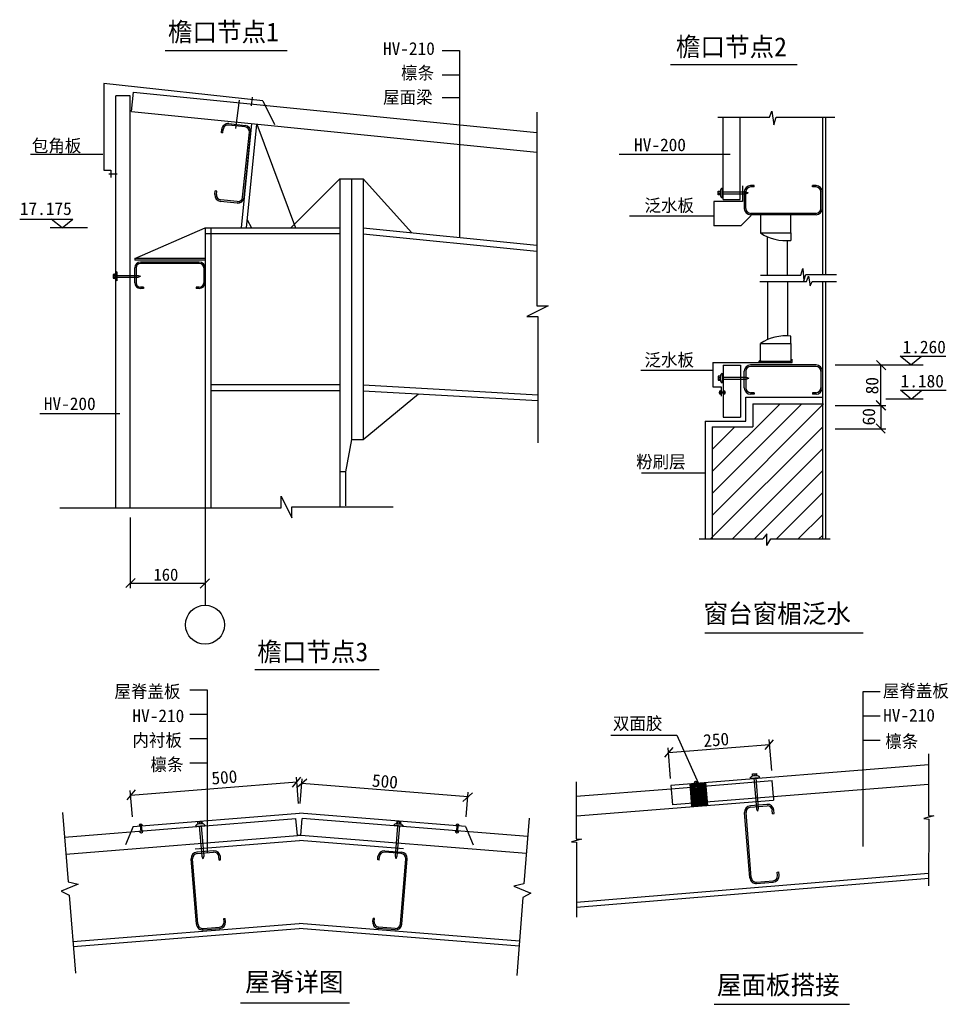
# Model space of a CAD drawing. Header units: metres. Extents: x 706 to 2758, y 1816 to 4866.
# Drawn here: x 757 to 2660, y 1816 to 3832 of the extents above; entities that cross this region are included whole.
import ezdxf

# ---------------------------------------------------------------- set-up
doc = ezdxf.new("R2010")
doc.units = ezdxf.units.M

# ---------------------------------------------------------------- blocks, each defined once
blk = doc.blocks.new('_ARCHTICK')
at = {"color": 6, "linetype": 'ByBlock'}
blk.add_lwpolyline([(-0.99, -0.99), (0.89, 0.89)], dxfattribs=at)

msp = doc.modelspace()

# ---------------------------------------------------------------- hatches: boundary and pattern name
h = msp.add_hatch()
h.set_pattern_fill('ANSI31', scale=0.05)
h.paths.add_polyline_path([(2269.84, 3130.23), (2274.59, 3130.23), (2274.59, 3131.84), (2274.59, 3135.17)])
h = msp.add_hatch()
h.set_pattern_fill('DOTS', scale=100)
h.paths.add_polyline_path([(2161.13, 3009.88), (2161.13, 2768.73), (2172.53, 2768.73), (2175.88, 2772.07), (2175.88, 2997.92), (2258.94, 2997.92), (2258.94, 3045.67), (2401.56, 3045.67), (2401.56, 3058.94), (2244.89, 3058.94), (2244.89, 3009.88)])
h = msp.add_hatch()
h.set_pattern_fill('ANSI31', scale=0.5)
h.paths.add_polyline_path([(2139.35, 2260.45), (2141.83, 2260.65), (2141.79, 2261.15), (2130.46, 2260.24), (2133.11, 2227.15), (2165.42, 2229.73), (2162.78, 2262.83), (2143.78, 2261.31), (2143.82, 2260.81), (2146.3, 2261.01, -0.85)])
h.paths.add_polyline_path([(2165.97, 2222.95), (2165.42, 2229.73), (2133.11, 2227.15), (2133.65, 2220.37)])
h.paths.add_polyline_path([(2162.78, 2262.83), (2162.23, 2269.61), (2143.24, 2268.09), (2143.78, 2261.31)])
h.paths.add_polyline_path([(2141.24, 2267.93), (2129.92, 2267.02), (2130.46, 2260.24), (2141.79, 2261.15)])

# ---------------------------------------------------------------- linework, layer by layer
for p, q in [((1055.41, 3769.13), (1305.2, 3769.13)), ((1622.35, 3768.96), (1657.8, 3768.96)), ((1657.8, 3768.96), (1657.8, 3386.18)), ((2090.55, 3740.08), (2350.24, 3740.08)), ((1622.35, 3719.09), (1657.8, 3719.09)), ((929.74, 3701.47), (929.74, 3523.9)), ((1255.45, 3666.12), (929.74, 3701.47)), ((983.71, 3676.47), (953.71, 3676.47)), ((953.71, 2832.61), (953.71, 3676.47)), ((983.71, 2832.61), (983.71, 3676.47)), ((986.43, 3644.02), (990.41, 3683.82)), ((990.41, 3683.82), (1816.49, 3601.21)), ((1233.32, 3673.75), (1231.38, 3655.39)), ((1622.35, 3672.96), (1657.8, 3672.96)), ((1206.38, 3667.05), (1198.99, 3609.04)), ((1255.45, 3666.12), (1279.01, 3617.4)), ((986.43, 3644.02), (1816.49, 3561.01)), ((1816.49, 3642.53), (1816.49, 3245.94)), ((2187.34, 3632.42), (2293.22, 3632.42)), ((2198.41, 3463.92), (2198.41, 3632.42)), ((2232.79, 3463.92), (2232.79, 3632.42)), ((2293.22, 3632.42), (2298.16, 3644.72)), ((2298.16, 3644.72), (2301.93, 3616.73)), ((2301.93, 3616.73), (2306.75, 3632.42)), ((2306.75, 3632.42), (2427.33, 3632.42)), ((2401.56, 3632.42), (2401.56, 3308.99)), ((2407.85, 3632.42), (2407.85, 3308.99)), ((1218.71, 3612.7), (1184.89, 3616.22)), ((1185.2, 3619.21), (1219.02, 3615.69)), ((1211.49, 3405.89), (1232.84, 3619.38)), ((1221.54, 3405.89), (1242.79, 3618.38)), ((1242.79, 3618.38), (1322.04, 3405.89)), ((1170.2, 3600.66), (1170.93, 3607.62)), ((1173.19, 3600.35), (1170.2, 3600.66)), ((1173.19, 3600.35), (1173.91, 3607.31)), ((1213.75, 3468.44), (1227.62, 3601.72)), ((1216.73, 3468.13), (1230.61, 3601.41)), ((927.62, 3556.21), (779.18, 3556.21)), ((1984.98, 3556.85), (2212.79, 3556.85)), ((929.74, 3523.9), (943.45, 3523.9)), ((956.86, 3515.54), (939.39, 3515.54)), ((943.45, 3523.9), (943.45, 3509.08)), ((1412.72, 3505.89), (1312.72, 3405.89)), ((1412.72, 3505.89), (1460.72, 3505.89)), ((1412.72, 3505.89), (1412.72, 2834.87)), ((1436.72, 3505.89), (1436.72, 2972.24)), ((1460.72, 3505.89), (1560.72, 3395.89)), ((1460.72, 3505.89), (1460.72, 2972.24)), ((2237.6, 3491.68), (2237.6, 3459.99)), ((2261.56, 3492.46), (2254.56, 3492.46)), ((2261.56, 3489.46), (2254.56, 3489.46)), ((2261.56, 3489.46), (2261.56, 3492.46)), ((2388.56, 3492.46), (2381.56, 3492.46)), ((2381.56, 3489.46), (2381.56, 3492.46)), ((2388.56, 3489.46), (2381.56, 3489.46)), ((1157.06, 3474.34), (1157.78, 3481.3)), ((1160.77, 3480.99), (1157.78, 3481.3)), ((1160.04, 3474.03), (1160.77, 3480.99)), ((2187.94, 3473.24), (2187.94, 3481.25)), ((2187.94, 3481.25), (2192.79, 3481.25)), ((2187.94, 3479.3), (2192.79, 3479.3)), ((2187.94, 3475.87), (2192.79, 3475.87)), ((2192.79, 3473.24), (2187.94, 3473.24)), ((2192.79, 3481.25), (2192.79, 3473.24)), ((2196.6, 3467.17), (2196.6, 3487.32)), ((2196.6, 3479.25), (2244.53, 3479.25)), ((2196.6, 3475.25), (2244.53, 3475.25)), ((2241.56, 3479.46), (2241.56, 3445.46)), ((2244.53, 3479.25), (2249.8, 3477.25)), ((2244.53, 3475.25), (2249.8, 3477.25)), ((2244.56, 3445.46), (2244.56, 3479.46)), ((2398.56, 3445.46), (2398.56, 3479.46)), ((2401.56, 3445.46), (2401.56, 3479.46)), ((1202.46, 3456.55), (1168.64, 3460.06)), ((1202.77, 3459.53), (1168.95, 3463.05)), ((2237.6, 3459.99), (2179.2, 3459.99)), ((2179.2, 3459.99), (2179.2, 3409.99)), ((2198.41, 3463.92), (2232.79, 3463.92)), ((2006.15, 3430.27), (2179.2, 3430.27)), ((2234.2, 3409.99), (2255.41, 3431.2)), ((2388.56, 3435.46), (2254.56, 3435.46)), ((2388.56, 3432.46), (2254.56, 3432.46)), ((757.04, 3423.56), (866.03, 3423.56)), ((844.02, 3405.68), (821.85, 3423.56)), ((844.02, 3405.68), (866.03, 3423.56)), ((1223.13, 3421.87), (1231.71, 3405.89)), ((2234.2, 3409.99), (2179.2, 3409.99)), ((895.65, 3405.89), (819.23, 3405.89)), ((992.72, 3342.89), (1136.72, 3405.89)), ((1136.72, 3405.89), (1136.72, 2832.61)), ((1136.72, 3405.89), (1412.72, 3405.89)), ((1136.72, 3393.89), (1412.72, 3393.89)), ((1136.72, 3392.5), (1136.72, 2632.82)), ((1148.72, 3405.89), (1148.72, 2832.61)), ((1460.72, 3405.89), (1816.49, 3370.31)), ((1460.72, 3393.83), (1816.49, 3358.25)), ((2336.87, 3395.33), (2336.87, 3380.15)), ((2289.11, 3308.8), (2289.11, 3387.45)), ((2330.29, 3308.8), (2330.29, 3379.74)), ((992.72, 3342.89), (992.72, 3339.29)), ((1136.72, 3342.89), (992.72, 3342.89)), ((1136.72, 3339.29), (992.72, 3339.29)), ((1125.02, 3335.69), (1004.42, 3335.69)), ((1125.02, 3332.99), (1004.42, 3332.99)), ((952.68, 3310.26), (948.31, 3310.26)), ((948.31, 3310.26), (948.31, 3303.05)), ((948.31, 3307.89), (952.68, 3307.89)), ((952.68, 3303.05), (952.68, 3310.26)), ((956.11, 3315.72), (956.11, 3297.59)), ((956.11, 3308.45), (999.52, 3308.45)), ((992.72, 3293.39), (992.72, 3323.99)), ((995.42, 3323.99), (995.42, 3293.39)), ((999.52, 3308.45), (1004.27, 3306.65)), ((1134.02, 3323.99), (1134.02, 3293.39)), ((1136.72, 3323.99), (1136.72, 3293.39)), ((2274.59, 3308.8), (2357.23, 3308.8)), ((2357.23, 3308.8), (2361.24, 3322.21)), ((2361.24, 3322.21), (2363.77, 3297.26)), ((2363.77, 3297.26), (2367.56, 3310.06)), ((2367.56, 3310.06), (2430.47, 3310.06)), ((948.31, 3304.81), (952.68, 3304.81)), ((948.31, 3303.05), (952.68, 3303.05)), ((956.11, 3304.85), (999.52, 3304.85)), ((999.52, 3304.85), (1004.27, 3306.65)), ((2273.23, 3295.78), (2368.74, 3295.78)), ((2289.11, 3295.78), (2289.11, 3176.84)), ((2330.29, 3295.78), (2330.29, 3184.55)), ((2368.74, 3295.78), (2373.23, 3306.83)), ((2373.23, 3306.83), (2376.5, 3287.23)), ((2376.5, 3287.23), (2380.59, 3295.78)), ((2380.59, 3295.78), (2430.82, 3295.78)), ((2401.56, 3295.78), (2401.56, 2768.73)), ((2407.85, 3295.78), (2407.85, 2768.73)), ((1010.72, 3284.39), (1004.42, 3284.39)), ((1010.72, 3281.69), (1004.42, 3281.69)), ((1010.72, 3284.39), (1010.72, 3281.69)), ((1118.72, 3284.39), (1118.72, 3281.69)), ((1125.02, 3284.39), (1118.72, 3284.39)), ((1125.02, 3281.69), (1118.72, 3281.69)), ((1839.98, 3245.94), (1795.74, 3224.39)), ((1816.49, 3245.94), (1839.98, 3245.94)), ((1795.74, 3224.39), (1818.46, 3224.39)), ((1818.46, 3224.39), (1818.46, 2965.7)), ((2336.87, 3168.96), (2336.87, 3184.14)), ((2177.08, 3130.23), (2177.08, 3080.23)), ((2177.08, 3130.23), (2339.92, 3130.23)), ((2274.59, 3135.17), (2269.84, 3130.23)), ((2274.59, 3131.84), (2274.59, 3130.23)), ((2339.92, 3130.23), (2339.92, 3136.65)), ((2560.76, 3142.89), (2654.57, 3142.89)), ((2582.93, 3125.01), (2560.76, 3142.89)), ((2582.93, 3125.01), (2604.95, 3142.89)), ((2029.54, 3114.39), (2177.08, 3114.39)), ((2196.54, 3108.13), (2196.54, 3087.98)), ((2198.41, 3124.85), (2233.83, 3124.85)), ((2198.41, 3124.85), (2198.41, 3017.82)), ((2233.83, 3124.85), (2233.83, 3017.82)), ((2241.56, 3078.13), (2241.56, 3112.13)), ((2244.56, 3112.13), (2244.56, 3078.13)), ((2388.56, 3125.13), (2254.56, 3125.13)), ((2388.56, 3122.13), (2254.56, 3122.13)), ((2398.56, 3112.13), (2398.56, 3078.13)), ((2401.56, 3112.13), (2401.56, 3078.13)), ((2427.85, 3125.13), (2531.38, 3125.13)), ((2521.38, 3042.04), (2521.38, 3125.13)), ((2531.38, 3125.13), (2607.8, 3125.13)), ((2187.87, 3102.06), (2187.87, 3094.05)), ((2192.72, 3102.06), (2187.87, 3102.06)), ((2187.87, 3099.43), (2192.72, 3099.43)), ((2187.87, 3096.01), (2192.72, 3096.01)), ((2187.87, 3094.05), (2192.72, 3094.05)), ((2192.72, 3094.05), (2192.72, 3102.06)), ((2196.54, 3100.06), (2245.56, 3100.06)), ((2196.54, 3096.06), (2245.56, 3096.06)), ((2245.56, 3100.06), (2250.84, 3098.06)), ((2245.56, 3096.06), (2250.84, 3098.06)), ((1412.72, 3084.24), (1148.72, 3084.24)), ((1412.72, 3072.24), (1148.72, 3072.24)), ((1460.72, 3072.24), (1818.46, 3052.02)), ((1460.72, 2972.24), (1573.99, 3065.84)), ((1461.4, 3084.22), (1818.46, 3064.04)), ((2177.08, 3080.23), (2193.92, 3080.23)), ((2192.88, 3072.28), (2192.88, 3065.3)), ((2192.88, 3069.79), (2199.79, 3069.79)), ((2192.88, 3067.79), (2199.79, 3067.79)), ((2193.92, 3080.23), (2193.92, 3061.04)), ((2199.79, 3072.28), (2199.79, 3065.3)), ((2261.56, 3068.13), (2254.56, 3068.13)), ((2261.56, 3068.13), (2261.56, 3065.13)), ((2388.56, 3068.13), (2381.56, 3068.13)), ((2381.56, 3068.13), (2381.56, 3065.13)), ((2561.4, 3073.03), (2655.21, 3073.03)), ((2583.57, 3055.15), (2561.4, 3073.03)), ((2583.57, 3055.15), (2605.59, 3073.03)), ((2175.88, 2906.78), (2314.78, 3045.67)), ((2175.88, 2861.87), (2359.68, 3045.67)), ((2175.88, 2816.97), (2404.15, 3045.24)), ((2244.89, 3009.88), (2244.89, 3058.94)), ((2244.89, 3058.94), (2401.56, 3058.94)), ((2261.56, 3065.13), (2254.56, 3065.13)), ((2258.94, 3045.67), (2258.94, 2997.92)), ((2258.94, 3045.67), (2404.15, 3045.67)), ((2388.56, 3065.13), (2381.56, 3065.13)), ((2531.38, 3055.3), (2607.8, 3055.3)), ((798.45, 3025.69), (962.48, 3025.69)), ((2427.85, 3042.04), (2531.38, 3042.04)), ((2472.16, 3042.04), (2531.38, 3042.04)), ((2521.38, 3042.04), (2521.38, 2994.29)), ((2161.13, 3009.88), (2244.89, 3009.88)), ((2161.13, 3009.88), (2161.13, 2768.73)), ((2198.41, 3017.82), (2233.83, 3017.82)), ((2172.53, 2768.73), (2401.56, 2997.75)), ((2175.88, 2997.92), (2258.94, 2997.92)), ((2175.88, 2951.68), (2222.13, 2997.92)), ((2175.88, 2997.92), (2175.88, 2768.73)), ((2427.85, 2994.29), (2531.38, 2994.29)), ((1436.72, 2972.24), (1424.72, 2905.9)), ((1436.72, 2972.24), (1460.72, 2972.24)), ((2217.43, 2768.73), (2401.56, 2952.85)), ((1424.72, 2905.9), (1412.72, 2905.9)), ((1424.72, 2905.9), (1424.72, 2836.25)), ((2262.34, 2768.73), (2401.56, 2907.95)), ((2031.03, 2903.81), (2161.22, 2903.81)), ((1293.06, 2832.61), (1293.06, 2856.1)), ((1293.06, 2856.1), (1314.61, 2811.86)), ((2307.24, 2768.73), (2401.56, 2863.05)), ((839.39, 2832.61), (1293.06, 2832.61)), ((1314.61, 2811.86), (1314.61, 2834.58)), ((1314.61, 2834.58), (1522.28, 2834.58)), ((983.71, 2812.61), (983.71, 2667.76)), ((1136.72, 2812.61), (1136.72, 2667.76)), ((2352.14, 2768.73), (2401.56, 2818.15)), ((2149.17, 2768.73), (2279.74, 2768.73)), ((2287.86, 2779.17), (2279.74, 2768.73)), ((2287.86, 2755.23), (2287.86, 2779.17)), ((2287.86, 2755.23), (2295.72, 2768.73)), ((2295.72, 2768.73), (2417.8, 2768.73)), ((2394.45, 2768.73), (2401.56, 2775.83)), ((983.71, 2677.76), (1136.72, 2677.76)), ((2160.92, 2576.52), (2485.27, 2576.52)), ((1238.61, 2500.9), (1493.51, 2500.9)), ((1105.74, 2459.8), (1140.88, 2459.8)), ((1140.88, 2459.8), (1140.88, 2126.03)), ((2519.95, 2455.37), (2484.71, 2455.37)), ((2484.71, 2455.37), (2484.71, 2138.46)), ((1105.74, 2409.94), (1140.88, 2409.94)), ((2519.95, 2405.5), (2484.71, 2405.5)), ((1105.74, 2360.08), (1140.88, 2360.08)), ((1968.17, 2366.96), (2103.7, 2366.96)), ((2103.7, 2366.96), (2150.34, 2261.83)), ((2090.41, 2278.05), (2085.36, 2341.12)), ((2086.16, 2331.15), (2293.52, 2347.74)), ((2297.77, 2294.64), (2292.72, 2357.71)), ((2519.95, 2355.64), (2484.71, 2355.64)), ((2619.08, 2328.7), (2619.08, 2201.98)), ((1105.74, 2310.21), (1140.88, 2310.21)), ((2618.68, 2306.12), (2091.07, 2263.91)), ((1328.44, 2226.77), (1324.1, 2280.99)), ((2253.17, 2278.65), (2273.26, 2280.26)), ((2258.53, 2287.78), (2266.52, 2288.42)), ((2258.92, 2282.94), (2258.53, 2287.78)), ((2266.91, 2283.58), (2258.92, 2282.94)), ((2261.16, 2287.99), (2261.55, 2283.15)), ((2261.22, 2279.3), (2266.28, 2216.04)), ((2264.57, 2288.26), (2264.96, 2283.42)), ((2265.21, 2279.62), (2270.27, 2216.36)), ((2266.52, 2288.42), (2266.91, 2283.58)), ((984.45, 2243.79), (1324.9, 2271.03)), ((1331.63, 2226.77), (1335.68, 2277.43)), ((1675.33, 2240.22), (1334.88, 2267.46)), ((1897.33, 2270.96), (1897.33, 2154.35)), ((2091.07, 2263.91), (2094.26, 2224.04)), ((2091.61, 2257.13), (2298.46, 2273.68)), ((2618.96, 2266.02), (2094.26, 2224.04)), ((2129.92, 2267.02), (2133.65, 2220.37)), ((2145.66, 2269.01), (2138.71, 2268.46)), ((2146.3, 2261.01), (2139.35, 2260.45)), ((2141.19, 2268.65), (2141.83, 2260.65)), ((2143.18, 2268.81), (2143.82, 2260.81)), ((2162.23, 2269.61), (2165.97, 2222.95)), ((2301.1, 2240.59), (2298.46, 2273.68)), ((987.99, 2199.53), (983.65, 2253.76)), ((1672.07, 2199.53), (1676.13, 2250.19)), ((1897.33, 2241.59), (2091.61, 2257.13)), ((2301.1, 2240.59), (2301.65, 2233.81)), ((1897.56, 2201.48), (2301.65, 2233.81)), ((2288.02, 2225.05), (2254.13, 2222.34)), ((2254.37, 2219.35), (2288.26, 2222.06)), ((844.97, 2208.47), (856.34, 2066.35)), ((989.59, 2179.59), (1330.03, 2206.83)), ((1670.48, 2179.59), (1330.03, 2206.83)), ((2252.89, 2074.77), (2242.21, 2208.35)), ((2255.88, 2075.01), (2245.2, 2208.58)), ((2266.28, 2216.04), (2268.7, 2210.94)), ((2270.27, 2216.36), (2268.7, 2210.94)), ((2299.58, 2205.91), (2299.02, 2212.89)), ((2299.58, 2205.91), (2302.57, 2206.15)), ((2302.57, 2206.15), (2302.02, 2213.13)), ((2629.69, 2201.51), (2609.42, 2195.86)), ((2619.08, 2201.98), (2629.69, 2201.51)), ((849, 2158.02), (1323.1, 2195.95)), ((989.59, 2179.59), (974.11, 2142.06)), ((1008.67, 2182.05), (1001.71, 2181.49)), ((1004.19, 2181.69), (1005.16, 2169.66)), ((1006.19, 2181.85), (1007.15, 2169.82)), ((1117, 2180.31), (1137.09, 2181.92)), ((1122.36, 2189.43), (1130.35, 2190.07)), ((1122.75, 2184.6), (1122.36, 2189.43)), ((1130.73, 2185.23), (1122.75, 2184.6)), ((1124.99, 2189.64), (1125.38, 2184.81)), ((1125.05, 2180.95), (1130.03, 2118.71)), ((1128.4, 2189.92), (1128.79, 2185.08)), ((1129.04, 2181.27), (1134.02, 2119.03)), ((1130.35, 2190.07), (1130.73, 2185.23)), ((1325.89, 2161.06), (1323.1, 2195.95)), ((1333.21, 2161.07), (1336, 2195.96)), ((1797.99, 2159), (1336, 2195.96)), ((1543.04, 2180.31), (1522.95, 2181.92)), ((1531, 2181.27), (1526.02, 2119.03)), ((1529.69, 2190.07), (1529.31, 2185.23)), ((1529.31, 2185.23), (1537.29, 2184.6)), ((1537.68, 2189.43), (1529.69, 2190.07)), ((1534.99, 2180.95), (1530.01, 2118.71)), ((1531.64, 2189.92), (1531.26, 2185.08)), ((1535.05, 2189.64), (1534.67, 2184.81)), ((1537.29, 2184.6), (1537.68, 2189.43)), ((1650.43, 2182.06), (1657.38, 2181.5)), ((1652.91, 2181.86), (1651.95, 2169.83)), ((1654.9, 2181.7), (1653.94, 2169.67)), ((1670.48, 2179.59), (1685.96, 2142.06)), ((1801.03, 2196.9), (1790.24, 2062.1)), ((2609.42, 2195.86), (2619.55, 2194.91)), ((2619.55, 2194.91), (2619.08, 2058.48)), ((851.79, 2123.13), (1325.89, 2161.06)), ((1009.63, 2170.01), (1002.68, 2169.46)), ((1333.21, 2161.07), (1325.89, 2161.06)), ((1795.2, 2124.11), (1333.21, 2161.07)), ((1649.47, 2170.02), (1656.42, 2169.47)), ((1116.88, 2133.89), (1330.03, 2150.94)), ((1543.18, 2133.89), (1330.03, 2150.94)), ((1907.94, 2153.88), (1887.66, 2148.22)), ((1887.66, 2148.22), (1897.8, 2147.28)), ((1897.33, 2154.35), (1907.94, 2153.88)), ((1897.8, 2147.28), (1897.8, 1993.89)), ((1154.17, 2130.1), (1120.28, 2127.39)), ((1120.52, 2124.4), (1154.41, 2127.11)), ((1130.03, 2118.71), (1132.45, 2113.62)), ((1134.02, 2119.03), (1132.45, 2113.62)), ((1165.73, 2110.97), (1165.18, 2117.94)), ((1168.72, 2111.2), (1168.17, 2118.18)), ((1490.52, 2111.2), (1491.08, 2118.18)), ((1493.51, 2110.97), (1494.07, 2117.94)), ((1538.73, 2124.4), (1504.83, 2127.11)), ((1505.07, 2130.1), (1538.96, 2127.39)), ((1526.02, 2119.03), (1527.6, 2113.62)), ((1530.01, 2118.71), (1527.6, 2113.62)), ((1119.04, 1979.82), (1108.36, 2113.4)), ((1122.03, 1980.06), (1111.35, 2113.64)), ((1165.73, 2110.97), (1168.72, 2111.2)), ((1493.51, 2110.97), (1490.52, 2111.2)), ((1537.21, 1980.06), (1547.9, 2113.64)), ((1540.2, 1979.82), (1550.89, 2113.4)), ((1897.8, 2024.41), (2619.08, 2083.94)), ((2309.15, 2086.3), (2312.14, 2086.53)), ((2309.71, 2079.32), (2309.15, 2086.3)), ((2312.7, 2079.56), (2312.14, 2086.53)), ((876.92, 2061.51), (842, 2047.56)), ((856.34, 2066.35), (876.92, 2061.51)), ((1790.24, 2062.1), (1769.66, 2057.25)), ((1769.66, 2057.25), (1804.57, 2043.3)), ((1897.8, 2014.38), (2619.9, 2073.97)), ((2266.65, 2065.84), (2300.54, 2068.55)), ((2266.89, 2062.85), (2300.78, 2065.56)), ((842, 2047.56), (858.54, 2038.77)), ((858.54, 2038.77), (871.32, 1879.09)), ((1804.57, 2043.3), (1788.03, 2034.51)), ((1788.03, 2034.51), (1775.26, 1874.83)), ((866.13, 1943.9), (1329.62, 1980.98)), ((1175.3, 1991.35), (1178.29, 1991.59)), ((1175.86, 1984.37), (1175.3, 1991.35)), ((1178.85, 1984.61), (1178.29, 1991.59)), ((1780.86, 1944.88), (1329.62, 1980.98)), ((1480.39, 1984.61), (1480.95, 1991.59)), ((1483.94, 1991.35), (1480.95, 1991.59)), ((1483.38, 1984.37), (1483.94, 1991.35)), ((866.93, 1933.93), (1329.62, 1970.95)), ((1132.8, 1970.89), (1166.69, 1973.6)), ((1133.04, 1967.9), (1166.93, 1970.61)), ((1780.07, 1934.91), (1329.62, 1970.95)), ((1526.21, 1967.9), (1492.31, 1970.61)), ((1526.44, 1970.89), (1492.55, 1973.6)), ((1209.24, 1818.22), (1432.43, 1818.22)), ((2179.92, 1815.52), (2456.86, 1815.52))]:
    msp.add_line(p, q)
for points in [[(2274.59, 3432.46), (2274.59, 3395.33), (2336.87, 3395.33), (2336.87, 3432.46)], [(2274.59, 3131.84), (2274.59, 3168.96), (2336.87, 3168.96), (2336.87, 3131.84)]]:
    msp.add_lwpolyline(points, close=True)
msp.add_circle((1136.72, 2592.82), 40)
for centre, radius, start, end in [((1183.86, 3606.28), 13, 84.06, 174.06), ((1183.86, 3606.28), 10, 84.06, 174.06), ((1217.68, 3602.76), 10, 354.06, 84.06), ((1217.68, 3602.76), 13, 354.06, 84.06), ((2254.56, 3479.46), 13, 90, 180), ((2254.56, 3479.46), 10, 90, 180), ((2388.56, 3479.46), 13, 0, 90), ((2388.56, 3479.46), 10, 0, 90), ((1169.99, 3473), 13, 174.06, 264.06), ((1169.99, 3473), 10, 174.06, 264.06), ((2199.45, 3481.3), 6.66, 115.31, 180.4), ((2199.45, 3473.19), 6.66, 179.6, 244.69), ((1203.8, 3469.48), 13, 264.06, 354.06), ((1203.8, 3469.48), 10, 264.06, 354.06), ((2254.56, 3445.46), 13, 180, 270), ((2254.56, 3445.46), 10, 180, 270), ((2388.56, 3445.46), 10, 270, 0), ((2388.56, 3445.46), 13, 270, 0), ((2326.81, 3474.23), 94.61, 236.5, 276.1), ((1004.42, 3323.99), 11.7, 90, 180), ((1004.42, 3323.99), 9, 90, 180), ((1125.02, 3323.99), 11.7, 0, 90), ((1125.02, 3323.99), 9, 0, 90), ((958.67, 3310.3), 6, 115.31, 180.4), ((958.67, 3303.01), 6, 179.6, 244.69), ((1004.42, 3293.39), 11.7, 180, 270), ((1004.42, 3293.39), 9, 180, 270), ((1125.02, 3293.39), 11.7, 270, 0), ((1125.02, 3293.39), 9, 270, 0), ((2326.81, 3090.07), 94.61, 83.9, 123.5), ((2199.39, 3102.11), 6.66, 115.31, 180.4), ((2254.56, 3112.13), 13, 90, 180), ((2254.56, 3112.13), 10, 90, 180), ((2388.56, 3112.13), 13, 0, 90), ((2388.56, 3112.13), 10, 0, 90), ((2199.39, 3094.01), 6.66, 179.6, 244.69), ((2193.44, 3068.79), 3.53, 99.11, 260.89), ((2199.23, 3068.79), 3.53, 279.11, 80.89), ((2254.56, 3078.13), 13, 180, 270), ((2254.56, 3078.13), 10, 180, 270), ((2388.56, 3078.13), 13, 270, 0), ((2388.56, 3078.13), 10, 270, 0), ((2259.4, 2276.29), 6.66, 94.18, 159.27), ((2267.48, 2276.94), 6.66, 29.88, 94.97), ((2142.23, 2268.18), 3.53, 13.68, 175.46), ((2142.78, 2261.29), 3.53, 193.68, 355.46), ((2255.16, 2209.38), 13, 94.57, 184.57), ((2255.16, 2209.38), 10, 94.57, 184.57), ((2289.06, 2212.09), 13, 4.57, 94.57), ((2289.06, 2212.09), 10, 4.57, 94.57), ((1005.24, 2181.21), 3.53, 13.68, 175.46), ((1123.23, 2177.95), 6.66, 94.18, 159.27), ((1131.31, 2178.6), 6.66, 29.88, 94.97), ((1528.73, 2178.6), 6.66, 85.03, 150.12), ((1536.81, 2177.95), 6.66, 20.73, 85.82), ((1653.86, 2181.22), 3.53, 4.54, 166.32), ((1006.11, 2170.29), 3.53, 193.68, 355.46), ((1652.99, 2170.3), 3.53, 184.54, 346.32), ((1121.32, 2114.43), 13, 94.57, 184.57), ((1121.32, 2114.43), 10, 94.57, 184.57), ((1155.21, 2117.15), 13, 4.57, 94.57), ((1155.21, 2117.15), 10, 4.57, 94.57), ((1504.04, 2117.15), 13, 85.43, 175.43), ((1504.04, 2117.15), 10, 85.43, 175.43), ((1537.93, 2114.43), 10, 355.43, 85.43), ((1537.93, 2114.43), 13, 355.43, 85.43), ((2299.74, 2078.52), 10, 274.57, 4.57), ((2299.74, 2078.52), 13, 274.57, 4.57), ((2265.85, 2075.81), 13, 184.57, 274.57), ((2265.85, 2075.81), 10, 184.57, 274.57), ((1132, 1980.86), 13, 184.57, 274.57), ((1132, 1980.86), 10, 184.57, 274.57), ((1165.89, 1983.57), 10, 274.57, 4.57), ((1165.89, 1983.57), 13, 274.57, 4.57), ((1493.35, 1983.57), 13, 175.43, 265.43), ((1493.35, 1983.57), 10, 175.43, 265.43), ((1527.24, 1980.86), 13, 265.43, 355.43), ((1527.24, 1980.86), 10, 265.43, 355.43)]:
    msp.add_arc(centre, radius, start, end)

# ---------------------------------------------------------------- block references
at = {"xscale": 10, "yscale": 10, "zscale": 10}
for p, rotation in [((2521.38, 3125.13), 90), ((2521.38, 3042.04), 270), ((2521.38, 3042.04), 90), ((2521.38, 2994.29), 270), ((983.71, 2677.76), 180), ((2086.16, 2331.15), 184.57), ((2293.52, 2347.74), 4.57), ((1324.9, 2271.03), 4.57), ((1334.88, 2267.46), 175.43), ((984.45, 2243.79), 184.57), ((1675.33, 2240.22), 355.43)]:
    msp.add_blockref('_ARCHTICK', p, dxfattribs=dict(at, rotation=rotation))
msp.add_blockref('_ARCHTICK', (1136.72, 2677.76), dxfattribs=at)

# ---------------------------------------------------------------- texts
for s, height, p in [('檐口节点1', 38.7, (1060.61, 3787.56)), ('檐口节点2', 38.7, (2101.42, 3757.39)), ('HV-210', 26, (1501.48, 3760.02)), ('檩条', 26, (1538.45, 3710.16)), ('屋面梁', 26, (1501.48, 3660.29)), ('包角板', 26, (781.93, 3561.01)), ('HV-200', 26, (2015.89, 3562.8)), ('泛水板', 26, (2037.07, 3438.78)), ('17.175', 26, (757.49, 3432.12)), ('1.260', 26, (2566.02, 3148.87)), ('泛水板', 26, (2037.07, 3122.33)), ('1.180', 26, (2561.98, 3079.04)), ('HV-200', 26, (806.59, 3032.58)), ('粉刷层', 26, (2019.98, 2913.79)), ('160', 25, (1031.03, 2683.05)), ('窗台窗楣泛水', 38.7, (2158.11, 2596.43)), ('檐口节点3', 38.7, (1243.67, 2518.16)), ('屋脊盖板', 26, (951.09, 2443.28)), ('屋脊盖板', 26, (2525.48, 2444.47)), ('HV-210', 26, (2526.07, 2394.61)), ('HV-210', 26, (988.07, 2393.41)), ('双面胶', 26, (1972.36, 2377.85)), ('内衬板', 26, (988.07, 2343.55)), ('檩条', 26, (2530.55, 2341.16)), ('檩条', 26, (1025.05, 2293.69)), ('屋脊详图', 38.7, (1219.16, 1841.81)), ('屋面板搭接', 38.7, (2185.49, 1835.81))]:
    msp.add_text(s, height=height).set_placement(p)
for s, rotation, p in [('80', 90, (2516.24, 3064.87)), ('60', 90, (2509.62, 3001.21)), ('250', 4.57, (2158.51, 2342.36)), ('500', 4.57, (1150.91, 2265.48)), ('500', 355.43, (1477.88, 2261.4))]:
    msp.add_text(s, height=26, rotation=rotation).set_placement(p)

doc.saveas('drawing.dxf')
